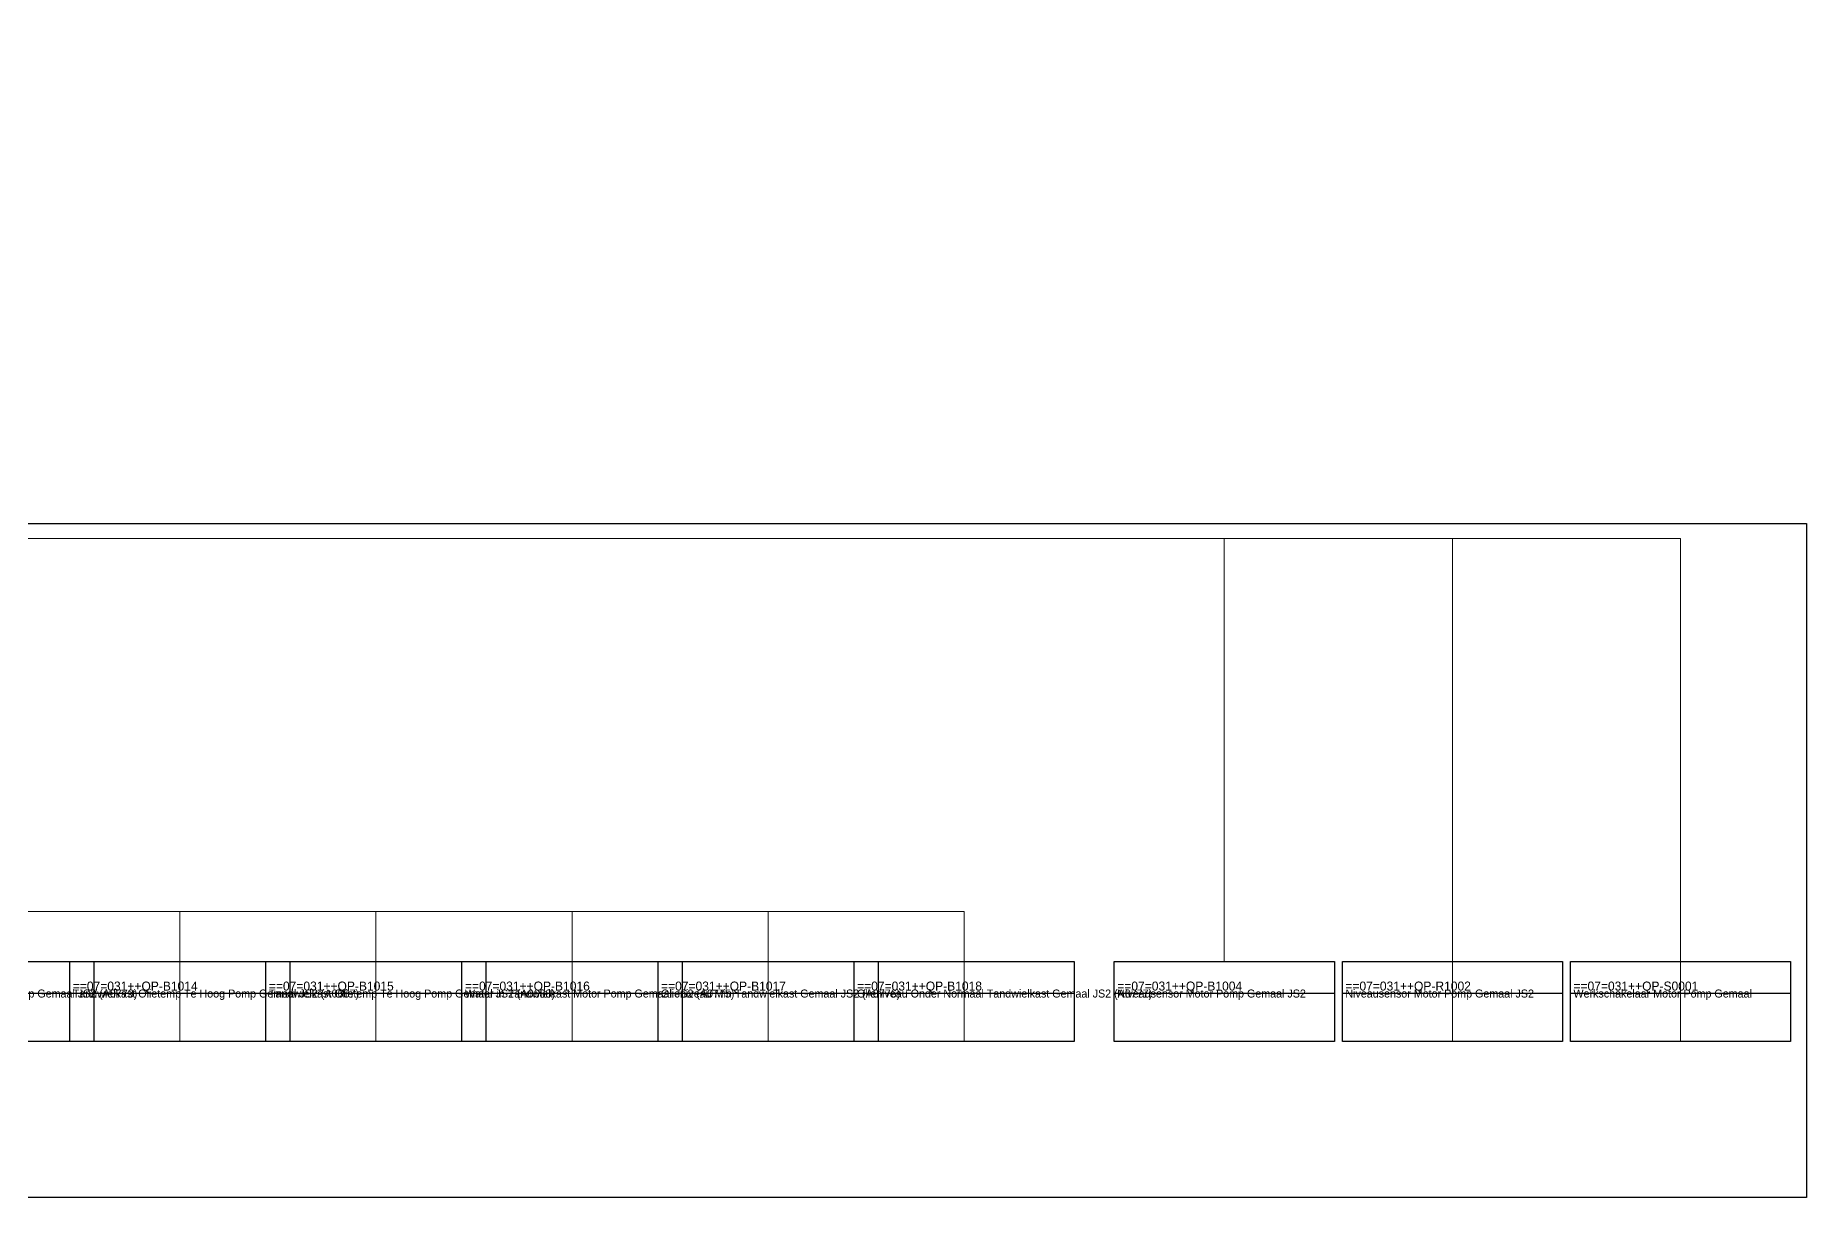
# Model space of a CAD drawing. Header units: millimetres. Extents: x 15 to 826, y -299 to -14.
# Drawn here: x 543.8 to 826, y -298.7 to -113.5 of the extents above; entities that cross this region are included whole.
import ezdxf

# ---------------------------------------------------------------- set-up
doc = ezdxf.new("R2010")
doc.units = ezdxf.units.MM
doc.linetypes.add('DASHED', pattern=[1, -1])
for name, color, linetype, true_color in [('HW_RUIMTE', 7, 'Continuous', 0xa0a0a0), ('HW_TEKST', 7, 'Continuous', 0x000000), ('HW_VELDCOMPONENT', 7, 'Continuous', 0x000000), ('HW_VELDCOMPONENT_HEADER', 7, 'Continuous', 0x2e7d32), ('HW_VERBINDING', 7, 'Continuous', 0x505050)]:
    doc.layers.add(name, color=color, linetype=linetype, true_color=true_color)

msp = doc.modelspace()

# ---------------------------------------------------------------- linework, layer by layer
at = {"layer": 'HW_RUIMTE', "linetype": 'DASHED', "true_color": 0xa0a0a0}
msp.add_lwpolyline([(15, -191.29), (826, -191.29), (826, -298.72), (15, -298.72)], close=True, dxfattribs=at)
at = {"layer": 'HW_VELDCOMPONENT', "true_color": 0x000000}
for points in [[(518.05, -261.11), (553.12, -261.11), (553.12, -273.86), (518.05, -273.86)], [(549.29, -261.11), (584.36, -261.11), (584.36, -273.86), (549.29, -273.86)], [(580.53, -261.11), (615.6, -261.11), (615.6, -273.86), (580.53, -273.86)], [(611.77, -261.11), (646.84, -261.11), (646.84, -273.86), (611.77, -273.86)], [(643.01, -261.11), (678.08, -261.11), (678.08, -273.86), (643.01, -273.86)], [(674.26, -261.11), (709.32, -261.11), (709.32, -273.86), (674.26, -273.86)], [(715.7, -261.11), (750.77, -261.11), (750.77, -273.86), (715.7, -273.86)], [(752.04, -261.11), (787.11, -261.11), (787.11, -273.86), (752.04, -273.86)], [(788.38, -261.11), (823.45, -261.11), (823.45, -273.86), (788.38, -273.86)]]:
    msp.add_lwpolyline(points, close=True, dxfattribs=at)
at = {"layer": 'HW_VELDCOMPONENT_HEADER', "true_color": 0x2e7d32}
for points in [[(518.05, -261.11), (553.12, -261.11), (553.12, -266.21), (518.05, -266.21)], [(549.29, -261.11), (584.36, -261.11), (584.36, -266.21), (549.29, -266.21)], [(580.53, -261.11), (615.6, -261.11), (615.6, -266.21), (580.53, -266.21)], [(611.77, -261.11), (646.84, -261.11), (646.84, -266.21), (611.77, -266.21)], [(643.01, -261.11), (678.08, -261.11), (678.08, -266.21), (643.01, -266.21)], [(674.26, -261.11), (709.32, -261.11), (709.32, -266.21), (674.26, -266.21)], [(715.7, -261.11), (750.77, -261.11), (750.77, -266.21), (715.7, -266.21)], [(752.04, -261.11), (787.11, -261.11), (787.11, -266.21), (752.04, -266.21)], [(788.38, -261.11), (823.45, -261.11), (823.45, -266.21), (788.38, -266.21)]]:
    msp.add_lwpolyline(points, close=True, dxfattribs=at)
at = {"layer": 'HW_VERBINDING', "lineweight": 18, "true_color": 0x505050}
for points in [[(769.57, -273.86), (769.57, -193.68), (114.14, -193.68), (114.14, -113.51)], [(805.92, -273.86), (805.92, -193.68), (114.14, -193.68), (114.14, -113.51)], [(114.14, -126.26), (114.14, -193.68), (733.23, -193.68), (733.23, -261.11)], [(660.55, -273.86), (660.55, -253.14), (218.07, -253.14), (218.07, -232.41)], [(629.31, -273.86), (629.31, -253.14), (218.07, -253.14), (218.07, -232.41)], [(598.07, -273.86), (598.07, -253.14), (218.07, -253.14), (218.07, -232.41)], [(566.82, -273.86), (566.82, -253.14), (218.07, -253.14), (218.07, -232.41)], [(691.79, -273.86), (691.79, -253.14), (218.07, -253.14), (218.07, -232.41)]]:
    msp.add_lwpolyline(points, dxfattribs=at)

# ---------------------------------------------------------------- texts
at = {"layer": 'HW_TEKST', "true_color": 0xffffff}
for s, p in [('==07=031++QP-B1014', (549.77, -265.73)), ('==07=031++QP-B1015', (581.01, -265.73)), ('==07=031++QP-B1016', (612.25, -265.73)), ('==07=031++QP-B1017', (643.49, -265.73)), ('==07=031++QP-B1018', (674.73, -265.73)), ('==07=031++QP-B1004', (716.18, -265.73)), ('==07=031++QP-R1002', (752.52, -265.73)), ('==07=031++QP-S0001', (788.86, -265.73))]:
    msp.add_text(s, height=1.4346, dxfattribs=at).set_placement(p)
at = {"layer": 'HW_TEKST', "true_color": 0x000000}
for s, p in [('Vochtdetectie Stator Motor Pomp Gemaal JS2 (A0773)', (518.53, -266.84)), ('Tandwielkast Olietemp Te Hoog Pomp Gemaal JS2 (A0687)', (549.77, -266.84)), ('Tandwielkast Olietemp Te Hoog Pomp Gemaal JS2 (A0688)', (581.01, -266.84)), ('Water in Tandwielkast Motor Pomp Gemaal JS2 (A0775)', (612.25, -266.84)), ('Olieniveau Min Tandwielkast Gemaal JS2 (A0776)', (643.49, -266.84)), ('Olieniveau Onder Normaal Tandwielkast Gemaal JS2 (A0777)', (674.73, -266.84)), ('Niveausensor Motor Pomp Gemaal JS2', (716.18, -266.84)), ('Niveausensor Motor Pomp Gemaal JS2', (752.52, -266.84)), ('Werkschakelaar Motor Pomp Gemaal', (788.86, -266.84))]:
    msp.add_text(s, height=1.2752, dxfattribs=at).set_placement(p)

doc.saveas('drawing.dxf')
